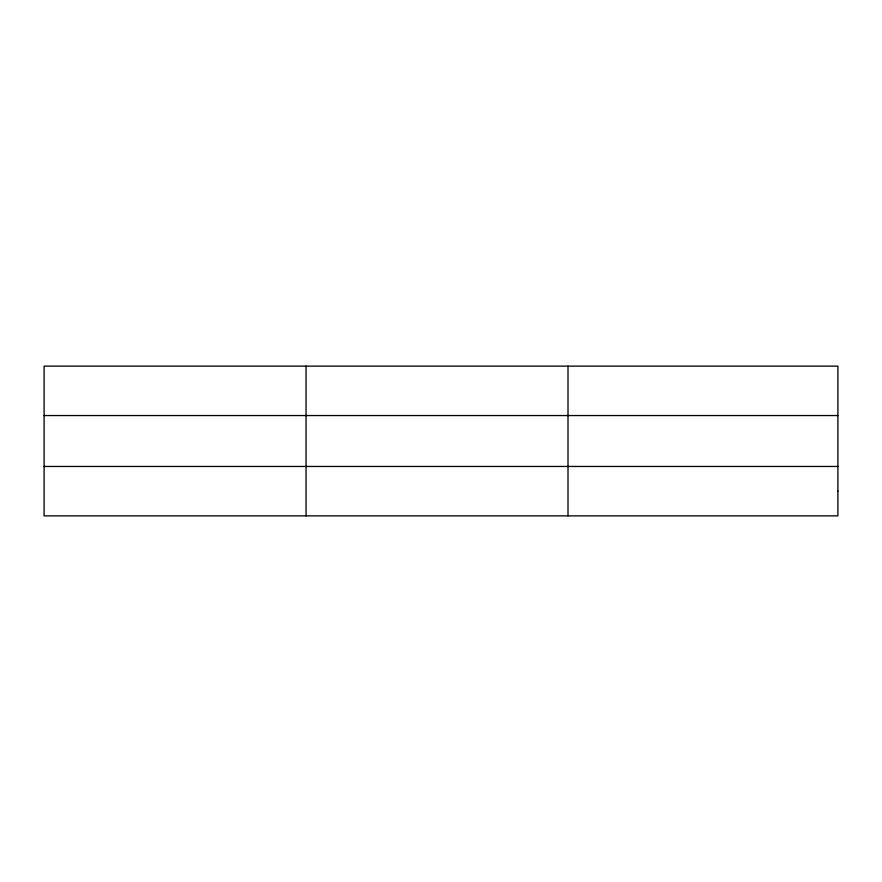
<?xml version="1.0" encoding="UTF-8"?>
<svg xmlns="http://www.w3.org/2000/svg" width="882" height="882" viewBox="0 0 882 882"><rect width="100%" height="100%" fill="white"/><g stroke="black" fill="none" stroke-linecap="round" stroke-linejoin="round"><path stroke-width="1.32" d="M306.054 515.871L306.054 366.129M568.008 515.871L568.008 366.129M44.1 415.543L837.9 415.543M44.1 466.457L837.9 466.457M837.9 491.164L837.9 515.871L44.1 515.871L44.1 366.129L837.9 366.129L837.9 491.164"/></g></svg>
